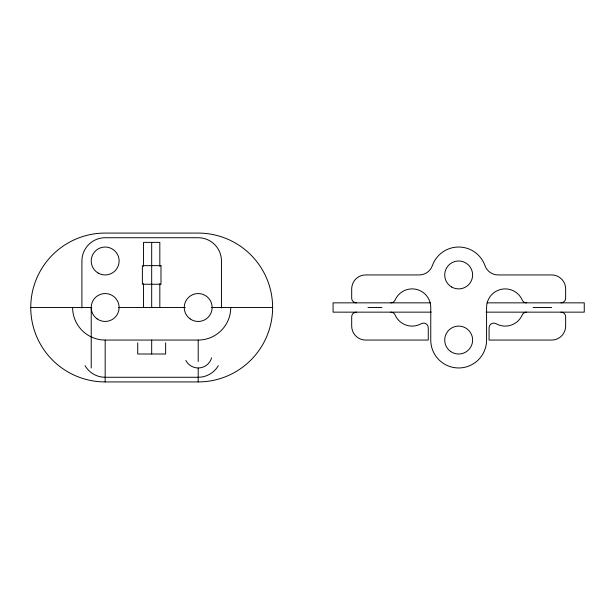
<?xml version="1.0" encoding="UTF-8"?>
<svg xmlns="http://www.w3.org/2000/svg" width="615" height="615" viewBox="0 0 615 615"><rect width="100%" height="100%" fill="white"/><g stroke="black" fill="none" stroke-linecap="round" stroke-linejoin="round"><path stroke-width="0.92" d="M430.3 302.849L333.084 302.849L333.084 312.151L431.253 312.151M487.034 302.849L584.25 302.849L584.25 312.151L486.081 312.151M30.75 307.5A74.423 74.423 0 0 1 105.173 233.077L198.199 233.077A74.423 74.423 0 0 1 272.614 307.5A74.423 74.423 0 0 1 198.199 381.923L105.173 381.923A74.423 74.423 0 0 1 30.75 307.5L91.781 307.5M118.618 307.5L185.276 307.5M211.583 307.5L272.614 307.5M367.97 307.5L381.923 307.5M533.09 307.5L551.693 307.5M72.608 307.5A32.557 32.557 0 0 0 105.173 340.057L198.199 340.057A32.557 32.557 0 0 0 230.756 307.5M221.454 307.977L221.454 260.991A23.255 23.255 0 0 0 198.199 237.728L105.173 237.728A23.255 23.255 0 0 0 81.91 260.991L81.91 307.977M198.199 340.08L198.199 361.543M198.199 368.085L198.199 381.923M165.635 342.847L165.635 354.009L137.729 354.009L137.729 342.847M159.823 266.357L159.823 242.379L143.541 242.379L143.541 266.357M159.823 283.623L159.823 307.592M151.682 242.379L151.682 307.592M151.682 340.057L151.682 354.009M143.541 283.623L143.541 307.592M105.173 340.08L105.173 381.923M91.22 307.5L91.22 367.97M85.031 365.641A23.255 23.255 0 0 0 105.173 377.272L198.199 377.272A23.255 23.255 0 0 0 218.333 365.641M211.614 357.853A13.953 13.953 0 0 1 185.799 360.421M560.995 302.849A4.651 4.651 0 0 0 565.646 298.198L565.646 288.896A13.953 13.953 0 0 0 551.693 274.943L498.135 274.943A13.953 13.953 0 0 1 484.981 265.642A27.906 27.906 0 0 0 432.353 265.642A13.953 13.953 0 0 1 419.199 274.943L365.641 274.943A13.953 13.953 0 0 0 351.688 288.896L351.688 298.198A4.651 4.651 0 0 0 356.339 302.849M526.494 302.849A4.651 4.651 0 0 1 522.227 300.059A18.604 18.604 0 0 0 486.573 307.5L486.573 340.057A27.906 27.906 0 0 1 458.667 367.97A27.906 27.906 0 0 1 430.761 340.057L430.761 307.5A18.604 18.604 0 0 0 395.099 300.059A4.651 4.651 0 0 1 390.84 302.849M390.84 312.151A4.651 4.651 0 0 1 395.099 314.942A18.604 18.604 0 0 0 421.321 323.69A4.651 4.651 0 0 1 428.263 327.733L428.263 340.057L365.641 340.057A13.953 13.953 0 0 1 351.688 326.104L351.688 316.802A4.651 4.651 0 0 1 356.339 312.151M526.494 312.151A4.651 4.651 0 0 0 522.227 314.942A18.604 18.604 0 0 1 496.013 323.69A4.651 4.651 0 0 0 489.063 327.733L489.063 340.057L551.693 340.057A13.953 13.953 0 0 0 565.646 326.104L565.646 316.802A4.651 4.651 0 0 0 560.995 312.151M160.984 265.642L142.38 265.642L142.38 284.245L160.984 284.245L160.984 265.642M190.158 318.908A13.953 13.953 0 0 0 212.09 308.753A13.953 13.953 0 0 0 192.334 294.839A13.953 13.953 0 0 0 190.158 318.908M97.139 318.908A13.953 13.953 0 0 0 119.064 308.753A13.953 13.953 0 0 0 99.307 294.839A13.953 13.953 0 0 0 97.139 318.908M98.192 273.075A13.953 13.953 0 0 0 119.126 260.991A13.953 13.953 0 0 0 98.192 248.906A13.953 13.953 0 0 0 98.192 273.075M450.634 351.465A13.953 13.953 0 0 0 472.566 341.31A13.953 13.953 0 0 0 452.801 327.395A13.953 13.953 0 0 0 450.634 351.465M451.687 287.028A13.953 13.953 0 0 0 472.62 274.943A13.953 13.953 0 0 0 451.687 262.859A13.953 13.953 0 0 0 451.687 287.028"/></g></svg>
